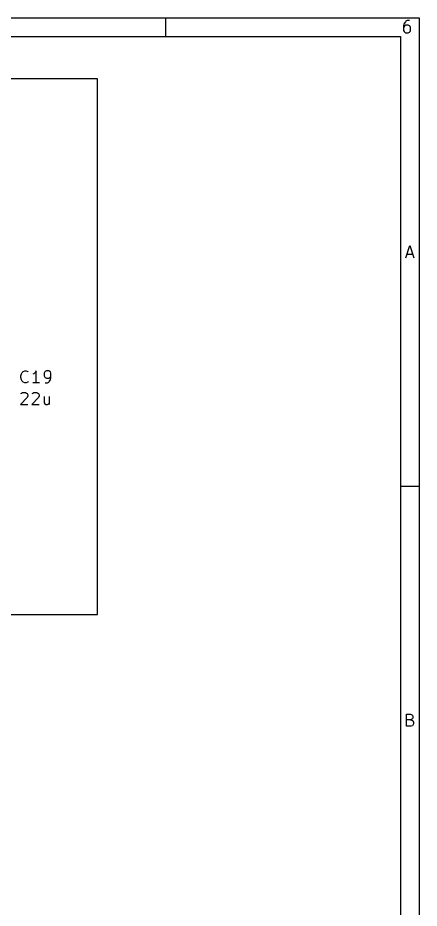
# Model space of a CAD drawing. Extents: x 0.4 to 11.3, y -7.9 to -0.4.
# Drawn here: x 9.616 to 11.299, y -4.134 to -0.394 of the extents above; entities that cross this region are included whole.
import ezdxf

# ---------------------------------------------------------------- set-up
doc = ezdxf.new("R2010")
doc.units = 0
doc.header["$MEASUREMENT"] = 0
for name, color, linetype in [('BLUE3', 171, 'CONTINUOUS'), ('CYAN2', 4, 'CONTINUOUS'), ('RED2', 1, 'CONTINUOUS')]:
    doc.layers.add(name, color=color, linetype=linetype)

msp = doc.modelspace()

# ---------------------------------------------------------------- linework, layer by layer
at = {"layer": 'BLUE3', "linetype": 'CONTINUOUS'}
for p, q in [((9.95, -0.65), (5.75, -0.65)), ((9.95, -2.9), (9.95, -0.65)), ((5.75, -2.9), (9.95, -2.9))]:
    msp.add_line(p, q, dxfattribs=at)
at = {"layer": 'CYAN2', "linetype": 'CONTINUOUS'}
for p, q in [((9.6289, -1.89823), (9.63128, -1.88871)), ((9.6289, -1.90537), (9.6289, -1.89823)), ((9.63128, -1.9149), (9.6289, -1.90537)), ((9.63128, -1.88871), (9.63366, -1.88395)), ((9.63366, -1.88395), (9.63843, -1.87919)), ((9.63843, -1.87919), (9.64557, -1.8768)), ((9.64557, -1.8768), (9.65033, -1.8768)), ((9.65033, -1.8768), (9.65747, -1.87919)), ((9.65747, -1.87919), (9.65985, -1.88157)), ((9.68366, -1.88871), (9.6789, -1.89109)), ((9.68843, -1.88395), (9.68366, -1.88871)), ((9.69319, -1.8768), (9.68843, -1.88395)), ((9.69319, -1.9268), (9.69319, -1.8768)), ((9.7289, -1.88157), (9.72652, -1.88633)), ((9.72652, -1.88633), (9.72652, -1.89823)), ((9.72652, -1.89823), (9.7289, -1.903)), ((9.73128, -1.87919), (9.7289, -1.88157)), ((9.7289, -1.903), (9.73128, -1.90537)), ((9.73604, -1.8768), (9.73128, -1.87919)), ((9.73128, -1.90537), (9.73604, -1.90776)), ((9.74557, -1.8768), (9.73604, -1.8768)), ((9.75033, -1.87919), (9.74557, -1.8768)), ((9.74557, -1.90776), (9.75033, -1.90537)), ((9.75271, -1.88157), (9.75033, -1.87919)), ((9.75033, -1.90537), (9.75271, -1.903)), ((9.75509, -1.88633), (9.75271, -1.88157)), ((9.75271, -1.903), (9.75509, -1.89823)), ((9.75271, -1.9149), (9.75509, -1.90537)), ((9.75509, -1.90537), (9.75509, -1.88633)), ((9.63366, -1.91966), (9.63128, -1.9149)), ((9.63843, -1.92443), (9.63366, -1.91966)), ((9.64557, -1.9268), (9.63843, -1.92443)), ((9.65033, -1.9268), (9.64557, -1.9268)), ((9.65747, -1.92443), (9.65033, -1.9268)), ((9.65985, -1.92204), (9.65747, -1.92443)), ((9.70747, -1.9268), (9.6789, -1.9268)), ((9.73128, -1.9268), (9.7408, -1.9268)), ((9.73604, -1.90776), (9.74557, -1.90776)), ((9.7408, -1.9268), (9.74557, -1.92443)), ((9.74557, -1.92443), (9.74794, -1.92204)), ((9.74794, -1.92204), (9.75271, -1.9149)), ((9.6289, -1.97257), (9.63128, -1.97019)), ((9.63128, -1.97019), (9.63604, -1.9678)), ((9.63604, -1.9678), (9.64795, -1.9678)), ((9.64795, -1.9678), (9.65271, -1.97019)), ((9.65271, -1.97019), (9.65509, -1.97257)), ((9.65509, -1.97257), (9.65747, -1.97733)), ((9.65747, -1.98209), (9.65509, -1.98923)), ((9.65747, -1.97733), (9.65747, -1.98209)), ((9.67652, -1.97257), (9.6789, -1.97019)), ((9.6789, -1.97019), (9.68366, -1.9678)), ((9.68366, -1.9678), (9.69557, -1.9678)), ((9.69557, -1.9678), (9.70033, -1.97019)), ((9.70033, -1.97019), (9.70271, -1.97257)), ((9.70271, -1.97257), (9.70509, -1.97733)), ((9.70509, -1.98209), (9.70271, -1.98923)), ((9.70509, -1.97733), (9.70509, -1.98209)), ((9.65509, -1.98923), (9.62652, -2.0178)), ((9.62652, -2.0178), (9.65747, -2.0178)), ((9.70271, -1.98923), (9.67414, -2.0178)), ((9.67414, -2.0178), (9.70509, -2.0178)), ((9.72652, -1.98447), (9.72652, -2.01066)), ((9.72652, -2.01066), (9.7289, -2.01543)), ((9.7289, -2.01543), (9.73366, -2.0178)), ((9.73366, -2.0178), (9.7408, -2.0178)), ((9.7408, -2.0178), (9.74556, -2.01543)), ((9.74556, -2.01543), (9.74794, -2.01304)), ((9.74794, -1.98447), (9.74794, -2.0178))]:
    msp.add_line(p, q, dxfattribs=at)
at = {"layer": 'RED2', "linetype": 'CONTINUOUS'}
for p, q in [((0.393701, -0.393701), (11.2993, -0.393701)), ((10.2362, -0.472441), (10.2362, -0.393701)), ((11.2414, -0.410138), (11.2365, -0.417449)), ((11.2439, -0.407701), (11.2414, -0.410138)), ((11.2487, -0.405264), (11.2439, -0.407701)), ((11.2585, -0.405264), (11.2487, -0.405264)), ((11.2993, -0.393701), (11.2993, -7.8743)), ((11.2365, -0.417449), (11.2341, -0.427197)), ((11.2341, -0.427197), (11.2341, -0.446693)), ((11.2365, -0.429634), (11.2341, -0.434508)), ((11.2341, -0.446693), (11.2365, -0.451567)), ((11.239, -0.427197), (11.2365, -0.429634)), ((11.2439, -0.42476), (11.239, -0.427197)), ((11.2536, -0.42476), (11.2439, -0.42476)), ((11.2585, -0.427197), (11.2536, -0.42476)), ((11.2609, -0.429634), (11.2585, -0.427197)), ((11.2633, -0.434508), (11.2609, -0.429634)), ((11.2609, -0.451567), (11.2633, -0.446693)), ((11.2633, -0.446693), (11.2633, -0.434508)), ((0.472441, -0.472441), (11.2206, -0.472441)), ((11.2206, -0.472441), (11.2206, -7.79556)), ((11.2365, -0.451567), (11.239, -0.454008)), ((11.239, -0.454008), (11.2439, -0.456445)), ((11.2439, -0.456445), (11.2536, -0.456445)), ((11.2536, -0.456445), (11.2585, -0.454008)), ((11.2585, -0.454008), (11.2609, -0.451567)), ((11.2429, -1.40133), (11.2599, -1.35015)), ((11.2599, -1.35015), (11.277, -1.40133)), ((11.2477, -1.3867), (11.2721, -1.3867)), ((11.2993, -2.3622), (11.2206, -2.3622)), ((11.2465, -3.36983), (11.2465, -3.31865)), ((11.2465, -3.31865), (11.2636, -3.31865)), ((11.2636, -3.31865), (11.2685, -3.32109)), ((11.2685, -3.32109), (11.2709, -3.32352)), ((11.2709, -3.32352), (11.2733, -3.3284)), ((11.2733, -3.3284), (11.2733, -3.33327)), ((11.2636, -3.34302), (11.2465, -3.34302)), ((11.2685, -3.34058), (11.2636, -3.34302)), ((11.2636, -3.34302), (11.2709, -3.34546)), ((11.2709, -3.33815), (11.2685, -3.34058)), ((11.2733, -3.33327), (11.2709, -3.33815)), ((11.2709, -3.34546), (11.2733, -3.34789)), ((11.2733, -3.36495), (11.2709, -3.36739)), ((11.2733, -3.34789), (11.2758, -3.35277)), ((11.2758, -3.36008), (11.2733, -3.36495)), ((11.2758, -3.35277), (11.2758, -3.36008)), ((11.266, -3.36983), (11.2465, -3.36983)), ((11.2709, -3.36739), (11.266, -3.36983))]:
    msp.add_line(p, q, dxfattribs=at)

doc.saveas('drawing.dxf')
